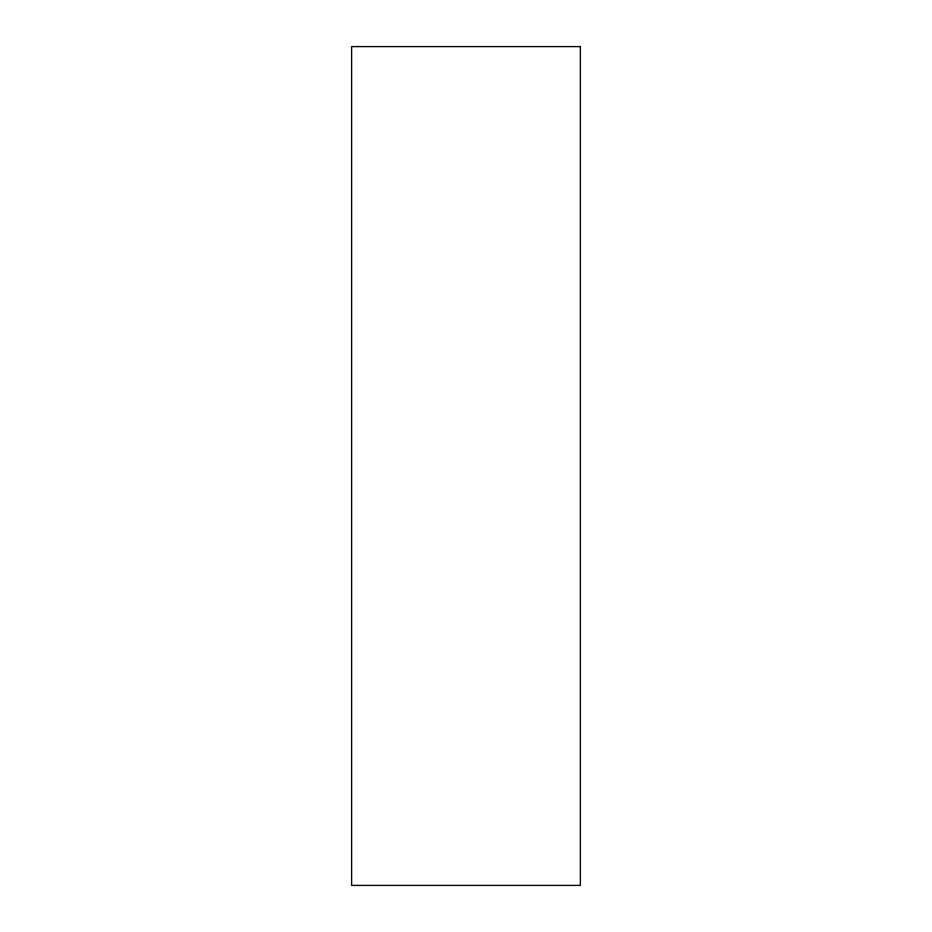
<?xml version="1.0" encoding="UTF-8"?>
<svg xmlns="http://www.w3.org/2000/svg" width="932" height="932" viewBox="0 0 932 932"><rect width="100%" height="100%" fill="white"/><g stroke="black" fill="none" stroke-linecap="round" stroke-linejoin="round"><path stroke-width="1.4" d="M580.38 46.6L351.62 46.6L351.62 885.4L580.38 885.4L580.38 46.6"/></g></svg>
